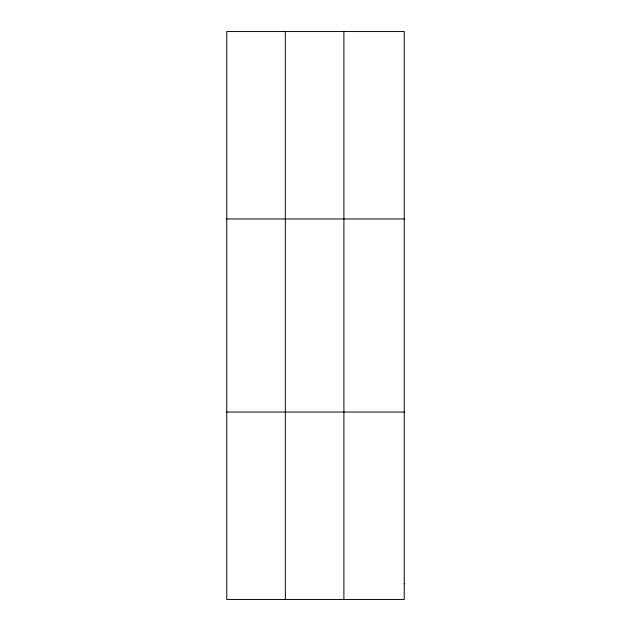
<?xml version="1.0" encoding="UTF-8"?>
<svg xmlns="http://www.w3.org/2000/svg" width="631" height="631" viewBox="0 0 631 631"><rect width="100%" height="100%" fill="white"/><g stroke="black" fill="none" stroke-linecap="round" stroke-linejoin="round"><path stroke-width="0.95" d="M285.33 31.55L285.33 599.45M343.895 31.55L343.895 599.45M226.758 218.957L404.242 218.957M226.758 412.043L404.242 412.043M404.242 583.833L404.242 599.45L226.758 599.45L226.758 31.55L404.242 31.55L404.242 583.833"/></g></svg>
